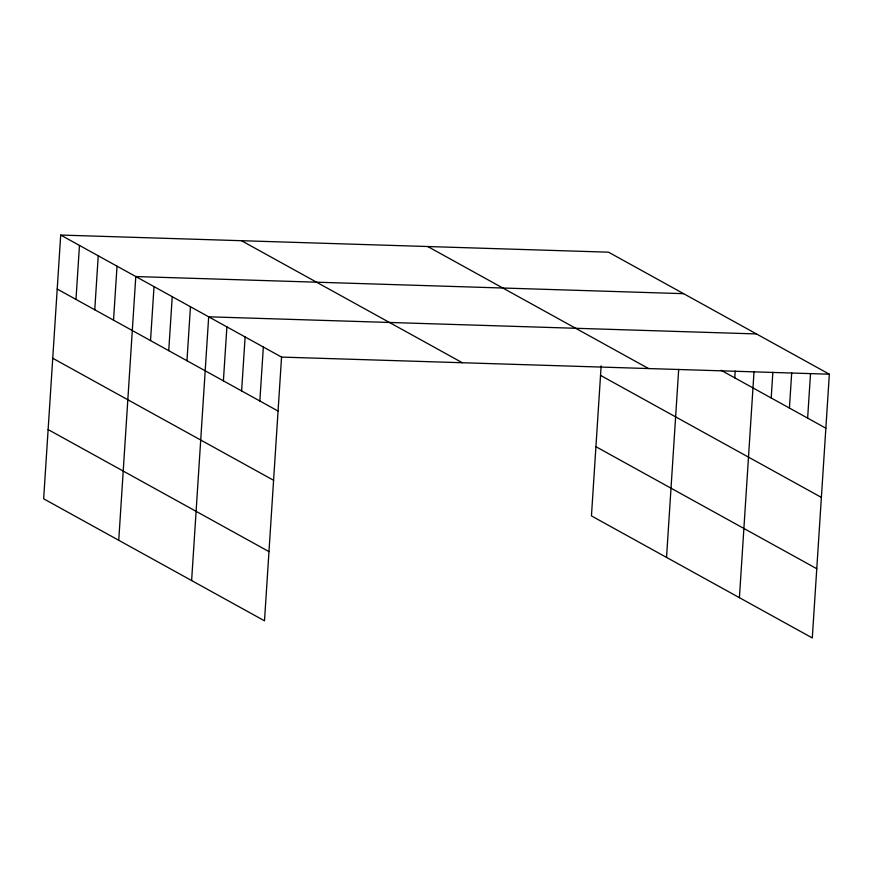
<?xml version="1.0" encoding="UTF-8"?>
<svg xmlns="http://www.w3.org/2000/svg" width="873" height="873" viewBox="0 0 873 873"><rect width="100%" height="100%" fill="white"/><g stroke="black" fill="none" stroke-linecap="round" stroke-linejoin="round"><path stroke-width="1.31" d="M60.706 235.055L43.65 498.799L264.497 620.823L281.553 357.09L60.706 235.055L608.503 252.177L829.35 374.201L812.294 637.945L591.447 515.91L601.148 365.874M75.984 299.406L79.476 245.433M94.764 309.784L98.245 255.8M113.534 320.151L117.026 266.178M118.739 540.289L135.795 276.545L683.592 293.666M150.527 340.59L154.019 286.617M168.74 350.662L172.232 296.678M186.964 360.735L190.456 306.75M191.624 580.556L208.68 316.812L756.465 333.933M223.401 380.868L226.893 326.884M241.625 390.929L245.117 336.956M259.848 401.002L263.34 347.018M666.535 557.4L678.692 369.366M734.76 377.845L735.197 371.101M739.409 597.678L754.021 371.723M771.197 397.979L772.856 372.345M789.421 408.051L791.691 372.967M807.634 418.123L810.515 373.589M281.553 357.09L829.35 374.201M721.087 370.294L825.858 428.185M427.726 246.524L648.574 368.559M600.526 375.379L821.384 497.403M241.472 240.708L462.33 362.731M595.921 446.692L816.768 568.727M57.214 289.039L278.061 411.063M52.74 358.257L273.587 480.292M48.124 429.571L268.982 551.605"/></g></svg>
